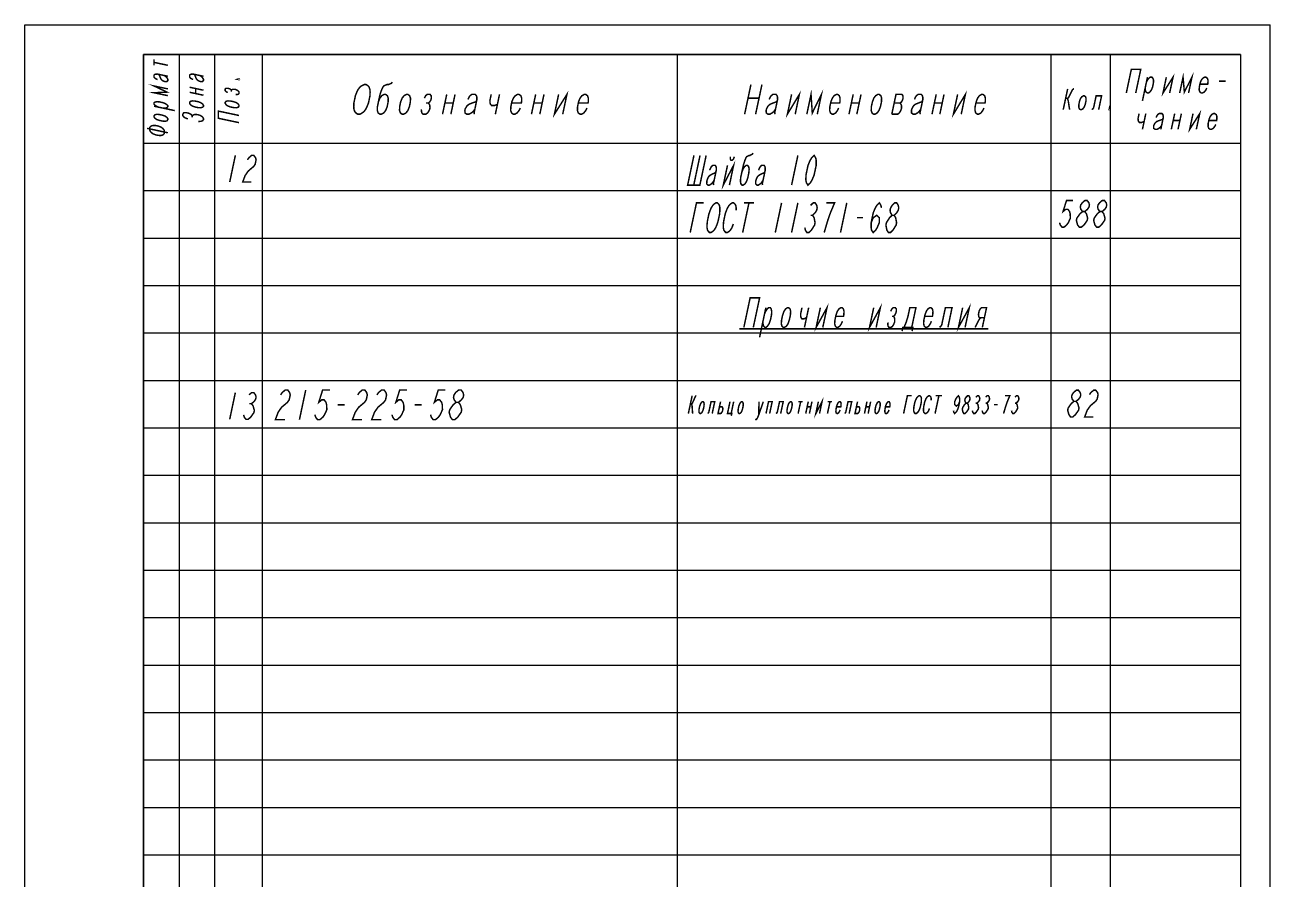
# Model space of a CAD drawing. Header units: millimetres. Extents: x 0 to 210, y 0 to 297.
# Drawn here: x 0 to 210, y 153 to 297 of the extents above; entities that cross this region are included whole.
import ezdxf

# ---------------------------------------------------------------- set-up
doc = ezdxf.new("R2010")
doc.units = ezdxf.units.MM
doc.header["$LTSCALE"] = 19.36
doc.layers.get('0').update_dxf_attribs({"linetype": 'CONTINUOUS'})

msp = doc.modelspace()

# ---------------------------------------------------------------- linework, layer by layer
at = {"color": 7, "linetype": 'CONTINUOUS'}
for p, q in [((0, 0), (0, 297)), ((0, 297), (210, 297)), ((210, 0), (210, 297)), ((205, 292), (20, 292)), ((20, 292), (20, 229)), ((20, 5), (20, 292)), ((20, 292), (205, 292)), ((26, 292), (26, 229)), ((32, 292), (32, 229)), ((40, 292), (40, 229)), ((110, 292), (110, 229)), ((173, 292), (173, 229)), ((183, 292), (183, 229)), ((205, 292), (205, 229)), ((205, 292), (205, 5)), ((205, 277), (20, 277)), ((20, 277), (20, 20)), ((205, 277), (20, 277)), ((26, 277), (26, 20)), ((32, 277), (32, 20)), ((40, 277), (40, 20)), ((110, 277), (110, 20)), ((173, 277), (173, 20)), ((183, 277), (183, 20)), ((205, 277), (205, 20)), ((205, 269), (20, 269)), ((205, 269), (20, 269)), ((205, 261), (20, 261)), ((205, 261), (20, 261)), ((205, 253), (20, 253)), ((205, 253), (20, 253)), ((205, 245), (20, 245)), ((205, 245), (20, 245)), ((205, 237), (20, 237)), ((205, 237), (20, 237)), ((205, 229), (20, 229)), ((205, 229), (20, 229)), ((205, 221), (20, 221)), ((205, 213), (20, 213)), ((205, 205), (20, 205)), ((205, 197), (20, 197)), ((205, 189), (20, 189)), ((205, 181), (20, 181)), ((205, 173), (20, 173)), ((205, 165), (20, 165)), ((205, 157), (20, 157))]:
    msp.add_line(p, q, dxfattribs=at)
at = {"color": 2, "linetype": 'CONTINUOUS', "const_width": 0.25}
for points in [[(21.78, 290.19), (21.78, 291.18)], [(21.78, 290.68), (24.11, 290.19)], [(22.36, 287.79), (22.07, 287.92), (21.92, 288.02), (21.78, 288.2), (21.78, 288.55), (21.92, 288.66), (22.07, 288.7), (22.36, 288.71), (23.96, 288.37), (24.11, 288.41)], [(22.5, 288.68), (22.65, 288.58), (22.8, 288.19), (22.94, 287.88), (23.09, 287.7), (23.23, 287.6), (23.53, 287.47), (23.67, 287.44), (23.96, 287.45), (24.11, 287.63), (24.11, 287.84), (23.96, 288.09), (23.82, 288.26), (23.53, 288.46)], [(28.36, 287.79), (28.07, 287.92), (27.92, 288.02), (27.78, 288.2), (27.78, 288.55), (27.92, 288.66), (28.07, 288.7), (28.36, 288.71), (29.96, 288.37), (30.11, 288.41)], [(28.5, 288.68), (28.65, 288.58), (28.8, 288.19), (28.94, 287.88), (29.09, 287.7), (29.23, 287.6), (29.53, 287.47), (29.67, 287.44), (29.96, 287.45), (30.11, 287.63), (30.11, 287.84), (29.96, 288.09), (29.82, 288.26), (29.53, 288.46)], [(36.11, 287.91), (36.11, 287.77), (35.82, 287.83), (36.11, 287.91)], [(185.75, 285.52), (186.6, 289.52), (188.19, 289.52), (187.34, 285.52)], [(189.32, 288.19), (188.47, 284.19)], [(189.14, 287.36), (189.3, 287.69), (189.56, 288.02), (189.79, 288.19), (190.07, 288.19), (190.22, 288.02), (190.34, 287.69), (190.32, 287.19), (190.18, 286.52), (189.98, 286.02), (189.72, 285.69), (189.5, 285.52), (189.31, 285.52), (189.07, 285.69), (188.95, 286.02), (188.93, 286.36)], [(192.5, 288.19), (191.94, 285.52), (193.63, 288.19), (193.06, 285.52)], [(194.75, 285.52), (195.32, 288.19), (195.54, 285.69), (196.82, 288.19), (196.25, 285.52)], [(199.33, 286.36), (199.17, 286.02), (198.91, 285.69), (198.59, 285.52), (198.41, 285.52), (198.16, 285.69), (198.04, 286.02), (198.06, 286.52), (198.2, 287.19), (198.4, 287.69), (198.66, 288.02), (198.97, 288.19), (199.16, 288.19), (199.41, 288.02), (199.52, 287.69), (199.51, 287.19), (199.48, 287.02), (198.16, 287.02)], [(24.11, 285.07), (21.78, 285.56), (23.96, 285.67), (21.78, 286.7), (24.11, 286.21)], [(27.78, 286.49), (30.11, 285.99)], [(27.78, 285.64), (30.11, 285.14)], [(28.8, 285.42), (28.8, 286.27)], [(34.21, 285.61), (33.92, 285.75), (33.78, 285.92), (33.78, 286.2), (33.92, 286.32), (34.21, 286.32), (34.36, 286.29), (34.65, 286.16), (34.8, 285.99), (34.8, 285.77)], [(35.53, 285.26), (35.82, 285.27), (35.96, 285.31), (36.11, 285.42), (36.11, 285.71), (35.96, 285.88), (35.82, 285.98), (35.53, 286.12), (35.38, 286.15), (35.09, 286.14), (34.94, 286.1), (34.8, 285.99)], [(55.74, 285.07), (55.48, 283.82), (55.46, 283.19), (55.49, 282.78), (55.64, 282.36), (55.83, 282.15), (56.13, 281.94), (56.48, 281.94), (56.88, 282.15), (57.16, 282.36), (57.48, 282.78), (57.69, 283.19), (57.94, 283.82), (58.2, 285.07), (58.22, 285.69), (58.19, 286.11), (58.04, 286.53), (57.85, 286.74), (57.55, 286.94), (57.2, 286.94), (56.8, 286.74), (56.52, 286.53), (56.2, 286.11), (55.99, 285.69), (55.74, 285.07)], [(59.62, 284.03), (59.87, 284.65), (60.2, 285.07), (60.59, 285.28), (60.83, 285.28), (61.13, 285.07), (61.28, 284.65), (61.26, 284.03), (61.09, 283.19), (60.84, 282.57), (60.51, 282.15), (60.12, 281.94), (59.88, 281.94), (59.58, 282.15), (59.43, 282.57), (59.45, 283.19), (59.62, 284.03), (59.89, 285.28), (60.18, 286.11), (60.39, 286.53), (60.55, 286.74), (61.06, 286.94), (61.3, 286.94), (61.81, 287.15), (61.97, 287.36)], [(90.01, 285.28), (89.3, 281.94), (91.41, 285.28), (90.7, 281.94)], [(122.44, 286.94), (121.38, 281.94)], [(124.3, 286.94), (123.23, 281.94)], [(129.3, 285.28), (128.59, 281.94), (130.61, 285.28), (129.91, 281.94)], [(131.87, 281.94), (132.58, 285.28), (132.79, 282.15), (134.33, 285.28), (133.63, 281.94)], [(157.3, 285.28), (156.59, 281.94), (158.61, 285.28), (157.91, 281.94)], [(175.86, 286.21), (175.11, 282.71)], [(175.52, 284.61), (175.82, 284.61), (176.01, 284.75), (176.53, 285.77), (176.67, 286.07), (176.85, 286.21), (176.93, 286.21)], [(201.36, 287.52), (202.49, 287.52)], [(22.5, 283.13), (22.21, 283.27), (21.92, 283.47), (21.78, 283.65), (21.78, 283.86), (21.92, 283.97), (22.21, 284.05), (22.65, 284.03), (23.23, 283.9), (23.67, 283.74), (23.96, 283.54), (24.11, 283.36), (24.11, 283.22), (23.96, 283.04), (23.67, 282.96), (23.38, 282.95)], [(28.65, 283.17), (28.21, 283.34), (27.92, 283.54), (27.78, 283.79), (27.78, 283.93), (27.92, 284.11), (28.21, 284.19), (28.65, 284.17), (29.23, 284.05), (29.67, 283.88), (29.96, 283.68), (30.11, 283.43), (30.11, 283.29), (29.96, 283.11), (29.67, 283.03), (29.23, 283.05), (28.65, 283.17)], [(34.65, 283.17), (34.21, 283.34), (33.92, 283.54), (33.78, 283.79), (33.78, 283.93), (33.92, 284.11), (34.21, 284.19), (34.65, 284.17), (35.23, 284.05), (35.67, 283.88), (35.96, 283.68), (36.11, 283.43), (36.11, 283.29), (35.96, 283.11), (35.67, 283.03), (35.23, 283.05), (34.65, 283.17)], [(63.37, 284.03), (63.62, 284.65), (63.95, 285.07), (64.34, 285.28), (64.58, 285.28), (64.88, 285.07), (65.03, 284.65), (65.01, 284.03), (64.84, 283.19), (64.59, 282.57), (64.26, 282.15), (63.87, 281.94), (63.63, 281.94), (63.33, 282.15), (63.18, 282.57), (63.2, 283.19), (63.37, 284.03)], [(66.86, 282.78), (66.89, 282.36), (66.96, 282.15), (67.15, 281.94), (67.62, 281.94), (67.9, 282.15), (68.06, 282.36), (68.26, 282.78), (68.31, 282.99), (68.28, 283.4), (68.21, 283.61), (68.02, 283.82)], [(67.37, 284.65), (67.58, 285.07), (67.86, 285.28), (68.33, 285.28), (68.52, 285.07), (68.54, 284.65), (68.5, 284.44), (68.29, 284.03), (68.02, 283.82), (67.66, 283.82)], [(71.14, 285.28), (70.43, 281.94)], [(70.83, 283.82), (72.23, 283.82)], [(72.54, 285.28), (71.84, 281.94)], [(76.19, 284.24), (76.03, 284.03), (75.4, 283.82), (74.89, 283.61), (74.61, 283.4), (74.45, 283.19), (74.24, 282.78), (74.2, 282.57), (74.22, 282.15), (74.53, 281.94), (74.88, 281.94), (75.28, 282.15), (75.56, 282.36), (75.88, 282.78)], [(74.71, 284.44), (74.92, 284.86), (75.08, 285.07), (75.36, 285.28), (75.94, 285.28), (76.13, 285.07), (76.21, 284.86), (76.23, 284.44), (75.75, 282.15), (75.82, 281.94)], [(78.64, 285.28), (78.42, 284.24), (78.45, 283.82), (78.52, 283.61), (78.71, 283.4), (79.18, 283.4), (79.69, 283.61)], [(80.04, 285.28), (79.34, 281.94)], [(83.54, 282.99), (83.34, 282.57), (83.01, 282.15), (82.62, 281.94), (82.38, 281.94), (82.08, 282.15), (81.93, 282.57), (81.95, 283.19), (82.12, 284.03), (82.37, 284.65), (82.7, 285.07), (83.09, 285.28), (83.33, 285.28), (83.63, 285.07), (83.78, 284.65), (83.76, 284.03), (83.72, 283.82), (82.08, 283.82)], [(86.14, 285.28), (85.43, 281.94)], [(85.83, 283.82), (87.23, 283.82)], [(87.54, 285.28), (86.84, 281.94)], [(94.79, 282.99), (94.59, 282.57), (94.26, 282.15), (93.87, 281.94), (93.63, 281.94), (93.33, 282.15), (93.18, 282.57), (93.2, 283.19), (93.37, 284.03), (93.62, 284.65), (93.95, 285.07), (94.34, 285.28), (94.58, 285.28), (94.88, 285.07), (95.03, 284.65), (95.01, 284.03), (94.97, 283.82), (93.33, 283.82)], [(121.95, 284.65), (123.81, 284.65)], [(126.89, 284.24), (126.74, 284.03), (126.15, 283.82), (125.67, 283.61), (125.4, 283.4), (125.25, 283.19), (125.05, 282.78), (125.01, 282.57), (125.03, 282.15), (125.31, 281.94), (125.64, 281.94), (126.01, 282.15), (126.28, 282.36), (126.58, 282.78)], [(125.52, 284.44), (125.71, 284.86), (125.87, 285.07), (126.13, 285.28), (126.68, 285.28), (126.85, 285.07), (126.92, 284.86), (126.94, 284.44), (126.45, 282.15), (126.52, 281.94)], [(137.24, 282.99), (137.04, 282.57), (136.73, 282.15), (136.36, 281.94), (136.14, 281.94), (135.86, 282.15), (135.73, 282.57), (135.75, 283.19), (135.93, 284.03), (136.17, 284.65), (136.48, 285.07), (136.85, 285.28), (137.07, 285.28), (137.35, 285.07), (137.48, 284.65), (137.46, 284.03), (137.41, 283.82), (135.88, 283.82)], [(139.69, 285.28), (138.98, 281.94)], [(139.38, 283.82), (140.7, 283.82)], [(141.01, 285.28), (140.3, 281.94)], [(142.93, 284.03), (143.17, 284.65), (143.48, 285.07), (143.85, 285.28), (144.07, 285.28), (144.35, 285.07), (144.48, 284.65), (144.46, 284.03), (144.28, 283.19), (144.04, 282.57), (143.73, 282.15), (143.36, 281.94), (143.14, 281.94), (142.86, 282.15), (142.73, 282.57), (142.75, 283.19), (142.93, 284.03)], [(146.2, 281.94), (146.91, 285.28), (147.9, 285.28), (148.07, 285.07), (148.09, 284.65), (148.05, 284.44), (147.85, 284.03), (147.59, 283.82), (146.6, 283.82)], [(146.2, 281.94), (147.19, 281.94), (147.45, 282.15), (147.6, 282.36), (147.8, 282.78), (147.85, 282.99), (147.83, 283.4), (147.76, 283.61), (147.59, 283.82)], [(151.39, 284.24), (151.24, 284.03), (150.65, 283.82), (150.17, 283.61), (149.9, 283.4), (149.75, 283.19), (149.55, 282.78), (149.51, 282.57), (149.53, 282.15), (149.81, 281.94), (150.14, 281.94), (150.51, 282.15), (150.78, 282.36), (151.08, 282.78)], [(150.02, 284.44), (150.21, 284.86), (150.37, 285.07), (150.63, 285.28), (151.18, 285.28), (151.35, 285.07), (151.42, 284.86), (151.44, 284.44), (150.95, 282.15), (151.02, 281.94)], [(153.69, 285.28), (152.98, 281.94)], [(153.38, 283.82), (154.7, 283.82)], [(155.01, 285.28), (154.3, 281.94)], [(161.74, 282.99), (161.54, 282.57), (161.23, 282.15), (160.86, 281.94), (160.64, 281.94), (160.36, 282.15), (160.23, 282.57), (160.25, 283.19), (160.43, 284.03), (160.67, 284.65), (160.98, 285.07), (161.35, 285.28), (161.57, 285.28), (161.85, 285.07), (161.98, 284.65), (161.96, 284.03), (161.91, 283.82), (160.38, 283.82)], [(175.82, 284.61), (175.87, 284.46), (175.96, 284.17), (176.19, 282.71)], [(177.87, 284.17), (178.04, 284.61), (178.26, 284.9), (178.52, 285.04), (178.67, 285.04), (178.87, 284.9), (178.96, 284.61), (178.95, 284.17), (178.82, 283.59), (178.65, 283.15), (178.44, 282.86), (178.18, 282.71), (178.02, 282.71), (177.82, 282.86), (177.73, 283.15), (177.75, 283.59), (177.87, 284.17)], [(179.94, 282.71), (180.12, 282.86), (180.23, 283), (180.26, 283.15), (180.66, 285.04), (181.58, 285.04), (181.09, 282.71)], [(21.78, 283.29), (25.28, 282.55)], [(22.65, 280.9), (22.21, 281.06), (21.92, 281.27), (21.78, 281.51), (21.78, 281.65), (21.92, 281.84), (22.21, 281.92), (22.65, 281.9), (23.23, 281.77), (23.67, 281.61), (23.96, 281.4), (24.11, 281.16), (24.11, 281.02), (23.96, 280.83), (23.67, 280.75), (23.23, 280.78), (22.65, 280.9)], [(27.48, 281.15), (27.05, 281.31), (26.75, 281.52), (26.61, 281.76), (26.61, 281.9), (26.75, 282.16), (26.9, 282.2), (27.19, 282.21), (27.63, 282.11), (27.92, 281.98), (28.07, 281.88), (28.21, 281.63), (28.21, 281.42)], [(29.23, 280.7), (29.67, 280.75), (29.96, 280.83), (30.11, 281.02), (30.11, 281.23), (29.96, 281.47), (29.67, 281.68), (29.38, 281.81), (28.94, 281.9), (28.65, 281.9), (28.36, 281.81), (28.21, 281.63)], [(36.11, 280.52), (32.61, 281.26), (32.61, 282.47), (36.11, 281.73)], [(183, 282.71), (182.85, 282.71), (182.91, 283), (183, 282.71)], [(187.91, 282.05), (187.73, 281.22), (187.76, 280.89), (187.81, 280.72), (187.97, 280.55), (188.34, 280.55), (188.75, 280.72)], [(189.04, 282.05), (188.47, 279.39)], [(190.77, 281.39), (190.93, 281.72), (191.06, 281.89), (191.29, 282.05), (191.75, 282.05), (191.91, 281.89), (191.96, 281.72), (191.99, 281.39), (191.6, 279.55), (191.66, 279.39)], [(193.91, 282.05), (193.34, 279.39)], [(195.04, 282.05), (194.47, 279.39)], [(197, 282.05), (196.44, 279.39), (198.13, 282.05), (197.56, 279.39)], [(200.83, 280.22), (200.67, 279.89), (200.41, 279.55), (200.09, 279.39), (199.91, 279.39), (199.66, 279.55), (199.54, 279.89), (199.56, 280.39), (199.7, 281.05), (199.9, 281.55), (200.16, 281.89), (200.47, 282.05), (200.66, 282.05), (200.91, 281.89), (201.02, 281.55), (201.01, 281.05), (200.98, 280.89), (199.66, 280.89)], [(20.61, 279.56), (24.11, 278.81)], [(21.05, 279.68), (21.05, 279.25), (21.19, 279.01), (21.34, 278.83), (21.63, 278.63), (22.07, 278.46), (22.5, 278.37), (22.94, 278.35), (23.23, 278.43), (23.38, 278.54), (23.53, 278.72), (23.53, 279.15), (23.38, 279.39), (23.23, 279.57), (22.94, 279.77), (22.5, 279.94), (22.07, 280.03), (21.63, 280.05), (21.34, 279.97), (21.19, 279.86), (21.05, 279.68)], [(191.95, 281.22), (191.82, 281.05), (191.32, 280.89), (190.91, 280.72), (190.69, 280.55), (190.56, 280.39), (190.39, 280.05), (190.36, 279.89), (190.38, 279.55), (190.63, 279.39), (190.91, 279.39), (191.22, 279.55), (191.45, 279.72), (191.7, 280.05)], [(193.66, 280.89), (194.79, 280.89)], [(35.49, 275), (34.54, 270.5)], [(37.53, 274.25), (37.79, 274.62), (38.24, 275), (38.6, 275), (38.89, 274.62), (38.99, 274.25), (38.83, 273.5), (38.57, 273.12), (38.12, 272.75), (37.68, 272.37), (37.15, 271.62), (36.73, 270.5), (38.19, 270.5)], [(112.83, 274.99), (111.77, 269.99), (113.83, 269.99), (114.89, 274.99)], [(113.86, 274.99), (112.8, 269.99)], [(120.89, 272.07), (121.11, 272.7), (121.37, 273.11), (121.67, 273.32), (121.84, 273.32), (122.06, 273.11), (122.14, 272.7), (122.09, 272.07), (121.92, 271.24), (121.7, 270.61), (121.44, 270.2), (121.14, 269.99), (120.96, 269.99), (120.75, 270.2), (120.67, 270.61), (120.71, 271.24), (120.89, 272.07), (121.16, 273.32), (121.42, 274.15), (121.59, 274.57), (121.72, 274.78), (122.11, 274.99), (122.28, 274.99), (122.67, 275.2), (122.8, 275.4)], [(130.36, 274.99), (129.3, 269.99)], [(132.05, 269.99), (131.79, 270.4), (131.71, 270.82), (131.72, 271.65), (132.07, 273.32), (132.42, 274.15), (132.68, 274.57), (133.11, 274.99), (133.37, 274.57), (133.45, 274.15), (133.45, 273.32), (133.09, 271.65), (132.74, 270.82), (132.48, 270.4), (132.05, 269.99)], [(115.48, 272.49), (115.65, 272.9), (115.78, 273.11), (116, 273.32), (116.43, 273.32), (116.56, 273.11), (116.6, 272.9), (116.6, 272.49), (116.11, 270.2), (116.15, 269.99)], [(118.49, 273.32), (117.78, 269.99), (119.52, 273.32), (118.82, 269.99)], [(118.97, 274.78), (118.97, 274.36), (119.1, 274.15), (119.27, 274.15), (119.49, 274.36), (119.66, 274.78)], [(123.73, 272.49), (123.9, 272.9), (124.03, 273.11), (124.25, 273.32), (124.68, 273.32), (124.81, 273.11), (124.85, 272.9), (124.85, 272.49), (124.36, 270.2), (124.4, 269.99)], [(116.55, 272.28), (116.42, 272.07), (115.95, 271.86), (115.56, 271.65), (115.34, 271.45), (115.21, 271.24), (115.04, 270.82), (115, 270.61), (114.99, 270.2), (115.21, 269.99), (115.46, 269.99), (115.77, 270.2), (115.98, 270.4), (116.24, 270.82)], [(124.8, 272.28), (124.67, 272.07), (124.2, 271.86), (123.81, 271.65), (123.59, 271.45), (123.46, 271.24), (123.29, 270.82), (123.25, 270.61), (123.24, 270.2), (123.46, 269.99), (123.71, 269.99), (124.02, 270.2), (124.23, 270.4), (124.49, 270.82)], [(112.2, 261.99), (113.26, 266.99), (114.46, 266.99)], [(115.35, 265.11), (115.09, 263.86), (115.04, 263.24), (115.04, 262.82), (115.12, 262.4), (115.25, 262.2), (115.46, 261.99), (115.72, 261.99), (116.02, 262.2), (116.24, 262.4), (116.5, 262.82), (116.68, 263.24), (116.89, 263.86), (117.16, 265.11), (117.21, 265.74), (117.21, 266.15), (117.13, 266.57), (117, 266.78), (116.78, 266.99), (116.53, 266.99), (116.22, 266.78), (116.01, 266.57), (115.75, 266.15), (115.57, 265.74), (115.35, 265.11)], [(119.96, 265.74), (119.96, 266.15), (119.88, 266.57), (119.75, 266.78), (119.53, 266.99), (119.28, 266.99), (118.97, 266.78), (118.76, 266.57), (118.5, 266.15), (118.32, 265.74), (118.1, 265.11), (117.84, 263.86), (117.79, 263.24), (117.79, 262.82), (117.87, 262.4), (118, 262.2), (118.21, 261.99), (118.47, 261.99), (118.77, 262.2), (118.99, 262.4), (119.25, 262.82), (119.47, 263.45)], [(122.11, 266.99), (121.05, 261.99)], [(121.25, 266.99), (122.97, 266.99)], [(127.61, 266.99), (126.55, 261.99)], [(130.36, 266.99), (129.3, 261.99)], [(132.51, 266.57), (132.94, 266.99), (133.28, 266.99), (133.54, 266.57), (133.62, 266.15), (133.53, 265.74), (133.27, 265.32), (132.84, 264.9), (133.1, 264.49), (133.18, 264.07), (133.26, 263.65), (133.18, 263.24), (132.91, 262.82), (132.65, 262.4), (132.22, 261.99), (131.88, 261.99), (131.62, 262.4), (131.54, 262.82)], [(134.8, 261.99), (135.41, 264.07), (135.85, 265.32), (136.2, 266.15), (136.55, 266.99), (135.18, 266.99)], [(138.61, 266.99), (137.55, 261.99)], [(142.72, 263.65), (143.07, 264.49), (143.67, 264.9), (144.1, 264.49), (144.09, 263.65), (143.74, 262.82), (143.48, 262.4), (143.05, 261.99), (142.79, 262.4), (142.71, 262.82), (142.72, 263.65), (143.07, 265.32), (143.42, 266.15), (143.68, 266.57), (144.11, 266.99), (144.37, 266.57), (144.45, 266.15)], [(146.25, 264.9), (145.99, 265.32), (145.91, 265.74), (146, 266.15), (146.26, 266.57), (146.69, 266.99), (147.03, 266.99), (147.29, 266.57), (147.37, 266.15), (147.28, 265.74), (147.02, 265.32), (146.59, 264.9)], [(176.76, 267.4), (175.67, 267.4), (175.08, 265.53), (175.53, 265.9), (175.9, 265.9), (176.18, 265.53), (176.28, 265.15), (176.31, 264.4), (175.97, 263.65), (175.7, 263.28), (175.26, 262.9), (174.89, 262.9), (174.61, 263.28), (174.5, 263.65)], [(178.38, 265.53), (178.09, 265.9), (177.99, 266.28), (178.07, 266.65), (178.33, 267.02), (178.77, 267.4), (179.14, 267.4), (179.43, 267.02), (179.53, 266.65), (179.45, 266.28), (179.19, 265.9), (178.74, 265.53)], [(181.3, 265.53), (181.01, 265.9), (180.91, 266.28), (180.99, 266.65), (181.25, 267.02), (181.7, 267.4), (182.06, 267.4), (182.35, 267.02), (182.45, 266.65), (182.37, 266.28), (182.11, 265.9), (181.67, 265.53)], [(132.5, 264.9), (132.84, 264.9)], [(140.32, 264.49), (141.35, 264.49)], [(145.63, 261.99), (145.37, 262.4), (145.29, 262.82), (145.21, 263.24), (145.29, 263.65), (145.56, 264.07), (145.82, 264.49), (146.25, 264.9), (146.59, 264.9), (146.85, 264.49), (146.93, 264.07), (147.01, 263.65), (146.93, 263.24), (146.66, 262.82), (146.4, 262.4), (145.97, 261.99), (145.63, 261.99)], [(177.82, 262.9), (177.53, 263.28), (177.43, 263.65), (177.33, 264.03), (177.4, 264.4), (177.67, 264.78), (177.93, 265.15), (178.38, 265.53), (178.74, 265.53), (179.03, 265.15), (179.13, 264.78), (179.23, 264.4), (179.15, 264.03), (178.89, 263.65), (178.63, 263.28), (178.18, 262.9), (177.82, 262.9)], [(180.74, 262.9), (180.46, 263.28), (180.35, 263.65), (180.25, 264.03), (180.33, 264.4), (180.59, 264.78), (180.85, 265.15), (181.3, 265.53), (181.67, 265.53), (181.95, 265.15), (182.05, 264.78), (182.16, 264.4), (182.08, 264.03), (181.82, 263.65), (181.55, 263.28), (181.11, 262.9), (180.74, 262.9)], [(121.25, 245.99), (122.31, 250.99), (123.91, 250.99), (122.84, 245.99)], [(134.15, 249.32), (133.44, 245.99), (135.27, 249.32), (134.56, 245.99)], [(143.15, 249.32), (142.44, 245.99), (144.27, 249.32), (143.56, 245.99)], [(158.15, 249.32), (157.44, 245.99), (159.27, 249.32), (158.56, 245.99)], [(124.96, 249.32), (123.9, 244.32)], [(124.74, 248.28), (124.92, 248.7), (125.2, 249.11), (125.43, 249.32), (125.71, 249.32), (125.85, 249.11), (125.95, 248.7), (125.91, 248.07), (125.73, 247.24), (125.51, 246.61), (125.23, 246.2), (125, 245.99), (124.81, 245.99), (124.58, 246.2), (124.48, 246.61), (124.47, 247.03)], [(127.79, 248.07), (128.01, 248.7), (128.29, 249.11), (128.61, 249.32), (128.8, 249.32), (129.04, 249.11), (129.14, 248.7), (129.1, 248.07), (128.92, 247.24), (128.7, 246.61), (128.42, 246.2), (128.09, 245.99), (127.91, 245.99), (127.67, 246.2), (127.57, 246.61), (127.61, 247.24), (127.79, 248.07)], [(131.05, 249.32), (130.83, 248.28), (130.84, 247.86), (130.89, 247.65), (131.03, 247.45), (131.4, 247.45), (131.82, 247.65)], [(132.18, 249.32), (131.47, 245.99)], [(137.88, 247.03), (137.7, 246.61), (137.42, 246.2), (137.09, 245.99), (136.91, 245.99), (136.67, 246.2), (136.57, 246.61), (136.61, 247.24), (136.79, 248.07), (137.01, 248.7), (137.29, 249.11), (137.61, 249.32), (137.8, 249.32), (138.04, 249.11), (138.14, 248.7), (138.1, 248.07), (138.05, 247.86), (136.74, 247.86)], [(145.52, 246.82), (145.53, 246.4), (145.58, 246.2), (145.72, 245.99), (146.09, 245.99), (146.33, 246.2), (146.46, 246.4), (146.65, 246.82), (146.69, 247.03), (146.68, 247.45), (146.64, 247.65), (146.49, 247.86)], [(146.01, 248.7), (146.2, 249.11), (146.43, 249.32), (146.8, 249.32), (146.95, 249.11), (146.95, 248.7), (146.91, 248.49), (146.72, 248.07), (146.49, 247.86), (146.21, 247.86)], [(148.25, 245.99), (148.43, 246.4), (148.61, 246.82), (148.93, 247.86), (149.24, 249.32), (150.27, 249.32), (149.56, 245.99)], [(152.88, 247.03), (152.7, 246.61), (152.42, 246.2), (152.09, 245.99), (151.91, 245.99), (151.67, 246.2), (151.57, 246.61), (151.61, 247.24), (151.79, 248.07), (152.01, 248.7), (152.29, 249.11), (152.61, 249.32), (152.8, 249.32), (153.04, 249.11), (153.14, 248.7), (153.1, 248.07), (153.05, 247.86), (151.74, 247.86)], [(154.25, 245.99), (154.48, 246.2), (154.62, 246.4), (154.66, 246.61), (155.24, 249.32), (156.36, 249.32), (155.66, 245.99)], [(161.47, 245.99), (162.18, 249.32), (161.33, 249.32), (161.1, 249.11), (160.92, 248.7), (160.83, 248.28), (160.84, 247.86), (160.98, 247.65), (161.82, 247.65)], [(120.5, 245.76), (162.5, 245.76)], [(147.93, 245.36), (148.06, 245.99), (149.75, 245.99), (149.62, 245.36)], [(160.25, 245.99), (160.89, 247.24), (161.03, 247.45), (161.26, 247.65)], [(43.12, 234.61), (43.41, 235.03), (43.91, 235.44), (44.32, 235.44), (44.63, 235.03), (44.75, 234.61), (44.57, 233.78), (44.28, 233.36), (43.78, 232.94), (43.29, 232.53), (42.71, 231.69), (42.24, 230.44), (43.86, 230.44)], [(47.36, 235.44), (46.3, 230.44)], [(51.43, 235.44), (50.21, 235.44), (49.56, 233.36), (50.06, 233.78), (50.46, 233.78), (50.78, 233.36), (50.89, 232.94), (50.92, 232.11), (50.54, 231.28), (50.25, 230.86), (49.75, 230.44), (49.35, 230.44), (49.03, 230.86), (48.91, 231.28)], [(56.12, 234.61), (56.41, 235.03), (56.91, 235.44), (57.32, 235.44), (57.63, 235.03), (57.75, 234.61), (57.57, 233.78), (57.28, 233.36), (56.78, 232.94), (56.29, 232.53), (55.71, 231.69), (55.24, 230.44), (56.86, 230.44)], [(59.37, 234.61), (59.66, 235.03), (60.16, 235.44), (60.57, 235.44), (60.88, 235.03), (61, 234.61), (60.82, 233.78), (60.53, 233.36), (60.03, 232.94), (59.54, 232.53), (58.96, 231.69), (58.49, 230.44), (60.11, 230.44)], [(64.43, 235.44), (63.21, 235.44), (62.56, 233.36), (63.06, 233.78), (63.46, 233.78), (63.78, 233.36), (63.89, 232.94), (63.92, 232.11), (63.54, 231.28), (63.25, 230.86), (62.75, 230.44), (62.35, 230.44), (62.03, 230.86), (61.91, 231.28)], [(70.93, 235.44), (69.71, 235.44), (69.06, 233.36), (69.56, 233.78), (69.96, 233.78), (70.28, 233.36), (70.39, 232.94), (70.42, 232.11), (70.04, 231.28), (69.75, 230.86), (69.25, 230.44), (68.85, 230.44), (68.53, 230.86), (68.41, 231.28)], [(72.72, 233.36), (72.4, 233.78), (72.28, 234.19), (72.37, 234.61), (72.66, 235.03), (73.16, 235.44), (73.57, 235.44), (73.88, 235.03), (74, 234.61), (73.91, 234.19), (73.62, 233.78), (73.12, 233.36)], [(176.91, 233.52), (176.63, 233.9), (176.52, 234.27), (176.6, 234.65), (176.87, 235.02), (177.31, 235.4), (177.68, 235.4), (177.96, 235.02), (178.07, 234.65), (177.99, 234.27), (177.72, 233.9), (177.28, 233.52)], [(179.53, 234.65), (179.79, 235.02), (180.24, 235.4), (180.6, 235.4), (180.89, 235.02), (180.99, 234.65), (180.83, 233.9), (180.57, 233.52), (180.12, 233.15), (179.68, 232.77), (179.15, 232.02), (178.73, 230.9), (180.19, 230.9)], [(35.49, 235), (34.54, 230.5)], [(37.79, 234.62), (38.24, 235), (38.6, 235), (38.89, 234.62), (38.99, 234.25), (38.91, 233.87), (38.65, 233.5), (38.2, 233.12), (38.49, 232.75), (38.59, 232.37), (38.7, 232), (38.62, 231.62), (38.35, 231.25), (38.09, 230.87), (37.65, 230.5), (37.28, 230.5), (36.99, 230.87), (36.89, 231.25)], [(37.84, 233.12), (38.2, 233.12)], [(72.1, 230.44), (71.78, 230.86), (71.66, 231.28), (71.55, 231.69), (71.64, 232.11), (71.93, 232.53), (72.22, 232.94), (72.72, 233.36), (73.12, 233.36), (73.44, 232.94), (73.56, 232.53), (73.67, 232.11), (73.58, 231.69), (73.29, 231.28), (73, 230.86), (72.5, 230.44), (72.1, 230.44)], [(112.53, 234.47), (111.89, 231.47)], [(112.23, 233.09), (112.44, 233.09), (112.57, 233.22), (112.96, 234.09), (113.07, 234.34), (113.2, 234.47), (113.25, 234.47)], [(112.44, 233.09), (112.47, 232.97), (112.52, 232.72), (112.61, 231.47)], [(113.8, 232.72), (113.94, 233.09), (114.09, 233.34), (114.27, 233.47), (114.38, 233.47), (114.5, 233.34), (114.55, 233.09), (114.53, 232.72), (114.42, 232.22), (114.29, 231.84), (114.13, 231.59), (113.95, 231.47), (113.85, 231.47), (113.72, 231.59), (113.67, 231.84), (113.7, 232.22), (113.8, 232.72)], [(115.14, 231.47), (115.27, 231.59), (115.35, 231.72), (115.37, 231.84), (115.72, 233.47), (116.34, 233.47), (115.91, 231.47)], [(117.32, 233.47), (116.89, 231.47), (117.35, 231.47), (117.48, 231.59), (117.56, 231.72), (117.67, 231.97), (117.69, 232.09), (117.7, 232.34), (117.67, 232.47), (117.59, 232.59), (117.13, 232.59)], [(118.91, 233.47), (118.49, 231.47), (119.21, 231.47), (119.13, 231.09)], [(119.11, 231.47), (119.53, 233.47)], [(120.4, 232.72), (120.54, 233.09), (120.69, 233.34), (120.87, 233.47), (120.98, 233.47), (121.1, 233.34), (121.15, 233.09), (121.13, 232.72), (121.02, 232.22), (120.89, 231.84), (120.73, 231.59), (120.55, 231.47), (120.45, 231.47), (120.32, 231.59), (120.27, 231.84), (120.3, 232.22), (120.4, 232.72)], [(123.25, 230.59), (123.28, 230.47), (123.33, 230.47), (123.46, 230.59), (123.54, 230.72), (123.75, 231.22), (124.53, 233.47)], [(123.81, 233.47), (123.75, 231.22)], [(124.99, 231.47), (125.41, 233.47), (126.03, 233.47), (125.6, 231.47)], [(126.69, 231.47), (126.82, 231.59), (126.9, 231.72), (126.92, 231.84), (127.27, 233.47), (127.89, 233.47), (127.46, 231.47)], [(128.65, 232.72), (128.79, 233.09), (128.94, 233.34), (129.12, 233.47), (129.23, 233.47), (129.35, 233.34), (129.4, 233.09), (129.38, 232.72), (129.27, 232.22), (129.14, 231.84), (128.98, 231.59), (128.8, 231.47), (128.7, 231.47), (128.57, 231.59), (128.52, 231.84), (128.55, 232.22), (128.65, 232.72)], [(130.83, 233.47), (130.4, 231.47)], [(130.46, 233.47), (131.19, 233.47)], [(132.11, 233.47), (131.69, 231.47)], [(132.73, 233.47), (132.31, 231.47)], [(133.82, 233.47), (133.39, 231.47), (134.43, 233.47), (134.01, 231.47)], [(135.78, 233.47), (135.35, 231.47)], [(135.41, 233.47), (136.14, 233.47)], [(137.49, 232.09), (137.39, 231.84), (137.23, 231.59), (137.05, 231.47), (136.95, 231.47), (136.82, 231.59), (136.77, 231.84), (136.8, 232.22), (136.9, 232.72), (137.04, 233.09), (137.19, 233.34), (137.37, 233.47), (137.48, 233.47), (137.6, 233.34), (137.65, 233.09), (137.63, 232.72), (137.6, 232.59), (136.88, 232.59)], [(138.24, 231.47), (138.37, 231.59), (138.45, 231.72), (138.47, 231.84), (138.82, 233.47), (139.44, 233.47), (139.01, 231.47)], [(140.42, 233.47), (139.99, 231.47), (140.45, 231.47), (140.58, 231.59), (140.66, 231.72), (140.77, 231.97), (140.79, 232.09), (140.8, 232.34), (140.77, 232.47), (140.69, 232.59), (140.23, 232.59)], [(142.01, 233.47), (141.59, 231.47)], [(142.63, 233.47), (142.21, 231.47)], [(143.5, 232.72), (143.64, 233.09), (143.79, 233.34), (143.97, 233.47), (144.08, 233.47), (144.2, 233.34), (144.25, 233.09), (144.23, 232.72), (144.12, 232.22), (143.99, 231.84), (143.83, 231.59), (143.65, 231.47), (143.55, 231.47), (143.42, 231.59), (143.37, 231.84), (143.4, 232.22), (143.5, 232.72)], [(145.74, 232.09), (145.64, 231.84), (145.48, 231.59), (145.3, 231.47), (145.2, 231.47), (145.07, 231.59), (145.02, 231.84), (145.05, 232.22), (145.15, 232.72), (145.29, 233.09), (145.44, 233.34), (145.62, 233.47), (145.73, 233.47), (145.85, 233.34), (145.9, 233.09), (145.88, 232.72), (145.85, 232.59), (145.13, 232.59)], [(148.19, 231.47), (148.83, 234.47), (149.55, 234.47)], [(150.08, 233.34), (149.92, 232.59), (149.9, 232.22), (149.89, 231.97), (149.94, 231.72), (150.02, 231.59), (150.15, 231.47), (150.3, 231.47), (150.48, 231.59), (150.61, 231.72), (150.77, 231.97), (150.88, 232.22), (151.01, 232.59), (151.17, 233.34), (151.19, 233.72), (151.2, 233.97), (151.15, 234.22), (151.07, 234.34), (150.94, 234.47), (150.79, 234.47), (150.6, 234.34), (150.48, 234.22), (150.32, 233.97), (150.21, 233.72), (150.08, 233.34)], [(152.84, 233.72), (152.85, 233.97), (152.8, 234.22), (152.72, 234.34), (152.59, 234.47), (152.44, 234.47), (152.25, 234.34), (152.13, 234.22), (151.97, 233.97), (151.86, 233.72), (151.73, 233.34), (151.57, 232.59), (151.55, 232.22), (151.54, 231.97), (151.59, 231.72), (151.67, 231.59), (151.8, 231.47), (151.95, 231.47), (152.13, 231.59), (152.26, 231.72), (152.42, 231.97), (152.55, 232.34)], [(154.14, 234.47), (153.5, 231.47)], [(153.62, 234.47), (154.65, 234.47)], [(157.64, 233.47), (157.43, 232.97), (157.07, 232.72), (156.81, 232.97), (156.81, 233.47), (157.02, 233.97), (157.18, 234.22), (157.44, 234.47), (157.59, 234.22), (157.64, 233.97), (157.64, 233.47), (157.43, 232.47), (157.22, 231.97), (157.06, 231.72), (156.8, 231.47), (156.65, 231.72), (156.6, 231.97)], [(158.35, 231.47), (158.19, 231.72), (158.14, 231.97), (158.09, 232.22), (158.15, 232.47), (158.3, 232.72), (158.46, 232.97), (158.72, 233.22), (158.93, 233.22), (159.08, 232.97), (159.13, 232.72), (159.18, 232.47), (159.13, 232.22), (158.97, 231.97), (158.81, 231.72), (158.55, 231.47), (158.35, 231.47)], [(158.72, 233.22), (158.57, 233.47), (158.52, 233.72), (158.57, 233.97), (158.73, 234.22), (158.98, 234.47), (159.19, 234.47), (159.34, 234.22), (159.39, 233.97), (159.34, 233.72), (159.18, 233.47), (158.93, 233.22)], [(160.38, 234.22), (160.63, 234.47), (160.84, 234.47), (160.99, 234.22), (161.04, 233.97), (160.99, 233.72), (160.83, 233.47), (160.58, 233.22), (160.73, 232.97), (160.78, 232.72), (160.83, 232.47), (160.78, 232.22), (160.62, 231.97), (160.46, 231.72), (160.2, 231.47), (160, 231.47), (159.84, 231.72), (159.79, 231.97)], [(160.37, 233.22), (160.58, 233.22)], [(162.03, 234.22), (162.28, 234.47), (162.49, 234.47), (162.64, 234.22), (162.69, 233.97), (162.64, 233.72), (162.48, 233.47), (162.23, 233.22), (162.38, 232.97), (162.43, 232.72), (162.48, 232.47), (162.43, 232.22), (162.27, 231.97), (162.11, 231.72), (161.85, 231.47), (161.65, 231.47), (161.49, 231.72), (161.44, 231.97)], [(162.02, 233.22), (162.23, 233.22)], [(165.05, 231.47), (165.42, 232.72), (165.68, 233.47), (165.89, 233.97), (166.1, 234.47), (165.28, 234.47)], [(166.98, 234.22), (167.23, 234.47), (167.44, 234.47), (167.59, 234.22), (167.64, 233.97), (167.59, 233.72), (167.43, 233.47), (167.18, 233.22), (167.33, 232.97), (167.38, 232.72), (167.43, 232.47), (167.38, 232.22), (167.22, 231.97), (167.06, 231.72), (166.8, 231.47), (166.6, 231.47), (166.44, 231.72), (166.39, 231.97)], [(166.97, 233.22), (167.18, 233.22)], [(176.35, 230.9), (176.07, 231.28), (175.97, 231.65), (175.86, 232.02), (175.94, 232.4), (176.2, 232.77), (176.47, 233.15), (176.91, 233.52), (177.28, 233.52), (177.56, 233.15), (177.67, 232.77), (177.77, 232.4), (177.69, 232.02), (177.43, 231.65), (177.17, 231.28), (176.72, 230.9), (176.35, 230.9)], [(52.72, 232.94), (53.94, 232.94)], [(65.72, 232.94), (66.94, 232.94)], [(131.93, 232.59), (132.55, 232.59)], [(141.83, 232.59), (142.45, 232.59)], [(163.41, 232.97), (164.03, 232.97)]]:
    msp.add_lwpolyline(points, dxfattribs=at)

doc.saveas('drawing.dxf')
